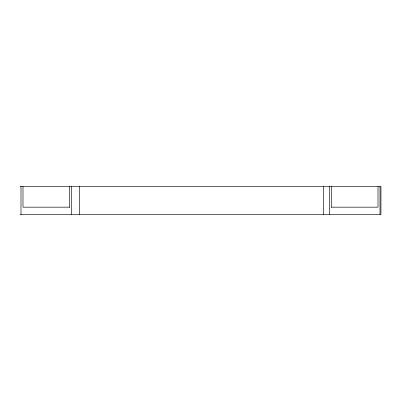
<?xml version="1.0" encoding="UTF-8"?>
<svg xmlns="http://www.w3.org/2000/svg" width="401" height="401" viewBox="0 0 401 401"><rect width="100%" height="100%" fill="white"/><g stroke="black" fill="none" stroke-linecap="round" stroke-linejoin="round"><path stroke-width="0.6" d="M20.05 186.555L380.95 186.555L380.95 214.445L20.05 214.445M69.854 207.172L22.992 207.172L22.992 186.555M331.146 207.172L378.008 207.172L378.008 186.555M380.008 186.555L380.008 214.445M331.702 186.555L331.702 207.172M329.702 186.555L329.702 214.445M323.296 186.555L323.296 214.445M79.604 186.555L79.604 214.445M71.298 186.555L71.298 214.445M69.298 186.555L69.298 207.172M20.992 186.555L20.992 214.445"/></g></svg>
